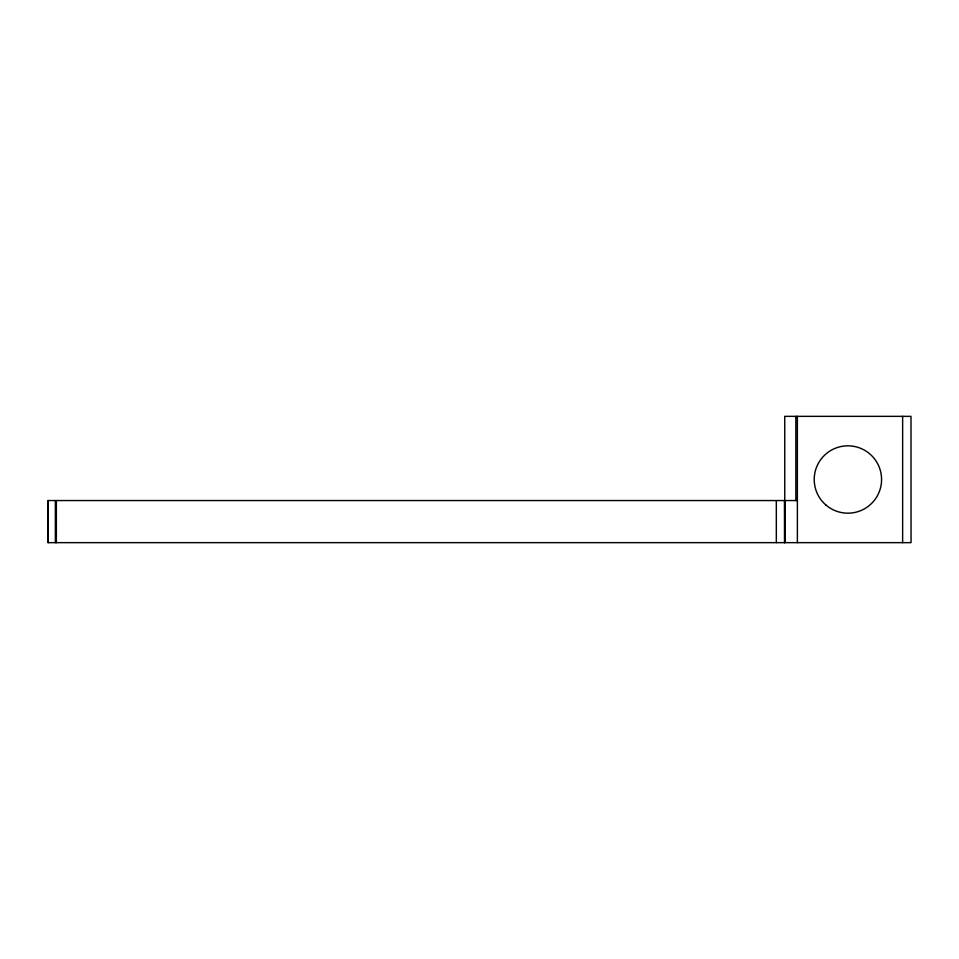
<?xml version="1.0" encoding="UTF-8"?>
<svg xmlns="http://www.w3.org/2000/svg" width="959" height="959" viewBox="0 0 959 959"><rect width="100%" height="100%" fill="white"/><g stroke="black" fill="none" stroke-linecap="round" stroke-linejoin="round"><path stroke-width="1.44" d="M797.373 500.55L47.95 500.55L48.01 542.65L911.05 542.65L910.99 416.35L784.738 416.35L784.738 542.65L784.678 500.55M902.635 416.35L902.635 542.65M797.373 416.35L797.373 542.65M795.85 416.35L795.85 500.55M784.498 500.55L784.498 542.65M776.322 500.55L776.322 542.65M56.365 500.55L56.365 542.65M55.358 500.55L55.358 542.65M48.19 500.55L48.19 542.65M826.083 505.165A33.685 33.685 0 0 0 881.033 485.554A33.685 33.685 0 0 0 836.572 447.781A33.685 33.685 0 0 0 826.083 505.165"/></g></svg>
